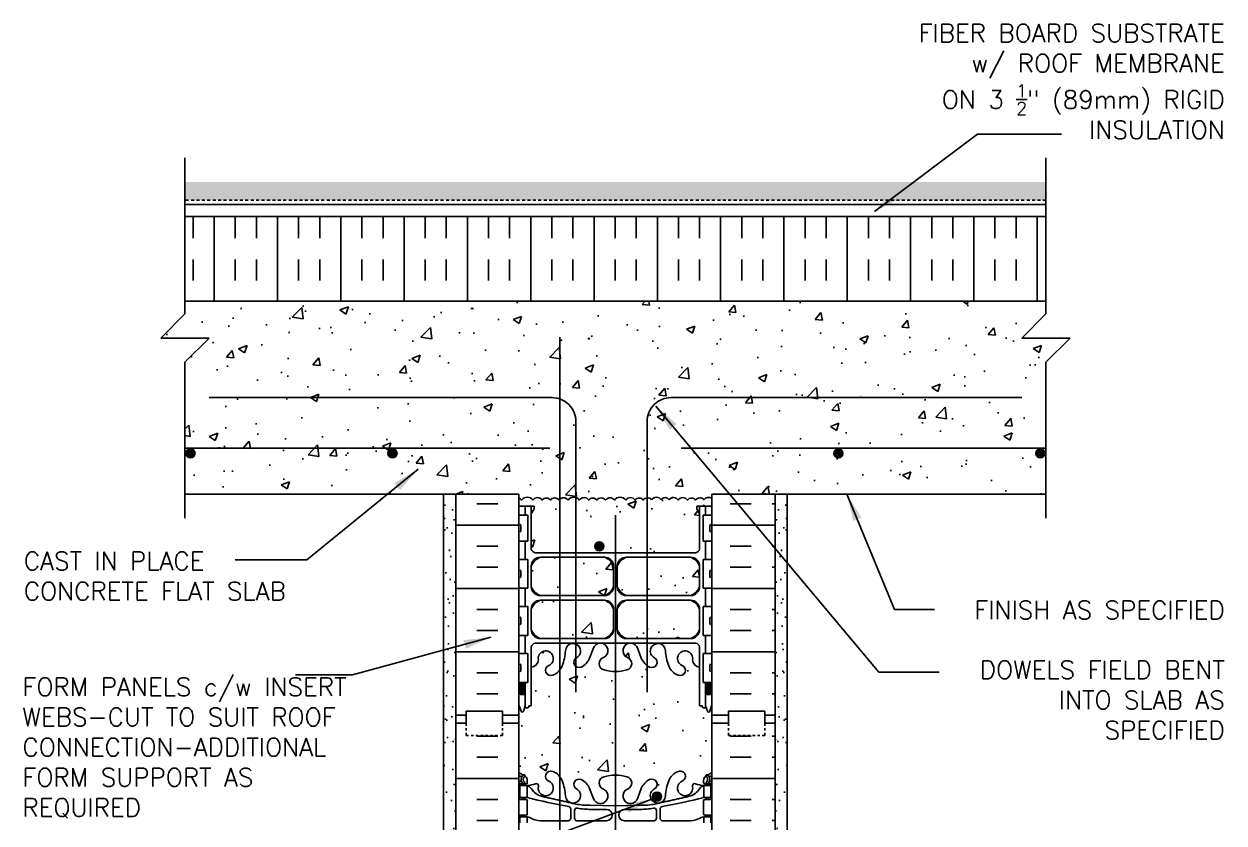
# Model space of a CAD drawing. Header units: inches. Extents: x 103.7 to 153.5, y 81.8 to 152.
# Drawn here: x 103.72 to 153.48, y 118.9 to 152.02 of the extents above; entities that cross this region are included whole.
import ezdxf

# ---------------------------------------------------------------- set-up
doc = ezdxf.new("R2010")
doc.units = ezdxf.units.IN
doc.header["$LTSCALE"] = 0.5
doc.header["$MEASUREMENT"] = 0
doc.linetypes.add('DASHED2', pattern=[0.375, 0.25, -0.125])
for name, color, linetype in [('HATCH', 12, 'Continuous'), ('line25', 2, 'Continuous'), ('LINE3', 3, 'Continuous'), ('LINE50', 5, 'Continuous'), ('LINE9', 9, 'Continuous'), ('TEXT', 4, 'Continuous'), ('Web_Edge', 9, 'Continuous')]:
    doc.layers.add(name, color=color, linetype=linetype)
doc.styles.add('DIM', font='romans.shx', dxfattribs={"width": 0.7})
doc.styles.add('ROMANS', font='romans.shx', dxfattribs={"height": 0.75})
doc.dimstyles.new('ext_12', dxfattribs={"dimscale": 12, "dimtxt": 0.09375, "dimasz": 0.09375, "dimexe": 0.09375, "dimexo": 0.0625, "dimgap": 0.0625, "dimtad": 1, "dimdec": 1, "dimzin": 3, "dimdsep": 46, "dimlunit": 4, "dimtxsty": 'DIM', "dimcen": 0.09, "dimdle": 0.09375, "dimclrt": 4, "dimadec": 0, "dimazin": 0, "dimtfac": 1, "dimtdec": 1, "dimtmove": 2, "dimatfit": 3, "dimfxl": 1, "dimfrac": 2, "dimtolj": 1, "dimtzin": 0, "dimarcsym": 0})

msp = doc.modelspace()

# ---------------------------------------------------------------- hatches: boundary and pattern name
at = {"layer": 'HATCH'}
h = msp.add_hatch(dxfattribs=at)
h.set_pattern_fill('GRAVEL', color=256, style=0)
h.set_pattern_definition([(228.0128, (38.07605, -8.25249), (-7.999998232, -9.000001342), [0.134536, -13.319088]), (184.9697, (37.986048, -8.35249), (12.000001052, 0.999991307), [0.230868, -22.855925]), (132.5104, (37.75605, -8.37249), (9.999990718, -11.000008674), [0.162788, -16.116032]), (267.2737, (37.366048, -8.62249), (0.999996018, 20.000000295), [0.210238, -20.813558]), (292.8337, (37.356048, -8.83249), (-5.000009905, 11.999996412), [0.206155, -20.409373]), (357.2737, (37.436048, -9.02249), (-20.000000295, 0.999996018), [0.210238, -20.813558]), (37.6942, (37.646048, -9.03249), (-13.0000073456, -9.999990405), [0.278029, -27.524849]), (72.2553, (37.866048, -8.86249), (7.000010763, 21.999996231), [0.262488, -25.986321]), (121.4296, (37.946048, -8.61249), (-8.000008234, 12.999995036), [0.21095, -20.884073]), (175.2364, (37.83605, -8.43249), (11.000000946, -0.999991533), [0.240832, -11.800763]), (222.3974, (37.596048, -8.41249), (-12.000007351, -10.999992082), [0.311448, -30.833375]), (138.8141, (38.35605, -8.63249), (-7.000002947, 5.999997313), [0.106301, -10.523844]), (171.4692, (38.27605, -8.56249), (12.999998285, -2.00000791), [0.202237, -20.021511]), (225, (38.07605, -8.5325), (-1e-16, -1.0000003), [0.141421, -1.272792]), (203.1986, (38.00605, -8.41249), (4.99999973, 2.000001325), [0.076158, -7.539615]), (291.8014, (37.93605, -8.4425), (-0.99999991, 3.00000027), [0.107703, -5.277462]), (30.9638, (37.97605, -8.5425), (2.99999802, 2.00000248), [0.174929, -5.656023]), (161.5651, (38.12605, -8.4525), (2.00000043, -0.9999984), [0.126491, -3.035787]), (16.3895, (37.35605, -8.44249), (10.000002198, 2.99999271), [0.1772, -17.542845]), (70.3462, (37.52605, -8.39249), (-3.999995247, -11.000002136), [0.148661, -14.717408]), (293.1986, (38.12605, -8.25249), (-2.000001325, 4.99999973), [0.152315, -7.463458]), (343.6105, (38.18605, -8.39249), (-10.000002198, 2.99999271), [0.1772, -17.542845]), (339.444, (37.35605, -9.06249), (-5.000001845, 1.999996), [0.17088, -8.373124]), (294.7751, (37.51605, -9.12249), (-4.99999219, 11.000003422), [0.143178, -14.174643]), (66.8014, (38.13605, -9.25249), (2.000001325, 4.99999973), [0.152315, -7.463458]), (17.354, (38.19605, -9.11249), (-13.00000202, -3.999994502), [0.167631, -16.595424]), (69.444, (37.64605, -9.25249), (-1.999996, -5.000001845), [0.08544, -8.458564]), (101.3099, (38.07605, -9.2525), (-0.99999763, 4.00000075), [0.05099, -5.048029]), (165.9638, (38.06605, -9.2025), (3.00000055, -0.99999806), [0.206155, -3.91695]), (186.009, (37.86605, -9.15249), (9.999999751, 0.999999317), [0.19105, -18.913923]), (303.6901, (37.97605, -8.6325), (-1.00000133, 1.99999956), [0.144222, -3.461329]), (353.1572, (38.056048, -8.75249), (16.9999993655, -2.000007998), [0.251794, -24.927563]), (60.9454, (38.30605, -8.78249), (-4.000000027, -7.000000385), [0.102956, -10.192674]), (90, (38.356, -8.6925), (-1, 1), [0.06, -0.94]), (120.2564, (37.84605, -9.12249), (3.999994887, -7.000002456), [0.138924, -13.75352]), (48.0128, (37.77605, -9.00249), (7.999998232, 9.000001342), [0.269072, -13.184552]), (0, (37.956, -8.8025), (1, 1), [0.26, -0.74]), (325.3048, (38.21605, -8.80249), (-9.99999426, 7.00000861), [0.158114, -15.653274]), (254.0546, (38.34605, -8.89249), (-0.99999989, -4.00000013), [0.145602, -7.134508]), (207.646, (38.306048, -9.03249), (-18.999995807, -10.000007713), [0.237065, -23.469474]), (175.4261, (38.096048, -9.14249), (-13.000000558, 0.999994801), [0.250799, -24.829074])])
h.paths.add_polyline_path([(146.098, 144.722), (146.098, 145.472), (110.396, 145.472), (110.396, 144.722)])
h = msp.add_hatch(dxfattribs=at)
h.set_pattern_fill('INSUL', color=256, scale=7, angle=90, style=0)
h.set_pattern_definition([(90, (35.4825, -14.3667), (-2.625, 2e-16), []), (90, (34.6075, -14.3667), (-2.625, 2e-16), [0.875, -0.875]), (90, (33.7325, -14.3667), (-2.625, 2e-16), [0.875, -0.875])])
h.paths.add_polyline_path([(146.098, 140.534), (146.098, 144.034), (110.396, 144.034), (110.396, 140.534)])
h = msp.add_hatch(dxfattribs=at)
h.set_pattern_fill('AR-CONC', color=256, scale=0.5)
h.paths.add_polyline_path([(132.247, 123.034), (132.247, 123.794), (132.162, 123.533, -0.6), (132.062, 123.533), (132.013, 123.683), (131.887, 123.683, -0.414214), (131.837, 123.733), (131.837, 123.763), (131.737, 123.763), (131.737, 125.365, -0.380392), (131.444, 125.66, 2.087231), (131.01, 125.435, -1), (130.847, 125.026, -0.21345), (130.455, 125.416, -0.068226), (130.319, 126.044, 1.753171), (129.868, 125.747, -0.940793), (129.664, 125.364, -0.173075), (129.318, 125.73), (129.176, 126.117, 1.612474), (128.744, 125.758, -0.734872), (128.721, 125.247, -0.068475), (128.247, 125.184, -0.068475), (127.773, 125.247, -0.734872), (127.75, 125.758, 1.612474), (127.318, 126.117), (127.176, 125.73, -0.173075), (126.83, 125.364, -0.940793), (126.626, 125.747, 1.753171), (126.175, 126.044, -0.068226), (126.04, 125.416, -0.21345), (125.647, 125.026, -1), (125.484, 125.435, 2.087231), (125.05, 125.66, -0.380397), (124.757, 125.365), (124.757, 123.763), (124.657, 123.763), (124.657, 123.733, -0.414214), (124.607, 123.683), (124.481, 123.683), (124.432, 123.533, -0.6), (124.332, 123.533), (124.247, 123.794), (124.247, 123.034), (124.247, 121, 0.088416), (124.393, 120.903), (124.483, 120.903), (124.483, 120.861, -0.249069), (124.593, 120.654), (124.593, 120.586, -0.414214), (124.531, 120.524), (124.483, 120.524), (124.483, 120.454), (124.588, 120.454, 0.085348), (124.918, 120.529, -0.669601), (125.05, 120.409, 2.087231), (125.484, 120.634, -1), (125.647, 121.042, -0.21345), (126.04, 120.653, -0.068226), (126.175, 120.025, 1.753171), (126.626, 120.322, -0.940793), (126.83, 120.705, -0.173075), (127.176, 120.339), (127.318, 119.952, 1.612474), (127.75, 120.311, -0.734872), (127.773, 120.822, -0.068475), (128.247, 120.884, -0.068475), (128.721, 120.822, -0.734872), (128.744, 120.311, 1.612474), (129.176, 119.952), (129.318, 120.339, -0.173075), (129.664, 120.705, -0.940793), (129.868, 120.322, 1.753171), (130.319, 120.025, -0.068226), (130.455, 120.653, -0.21345), (130.847, 121.042, -1), (131.01, 120.634, 2.087231), (131.444, 120.409, -0.669601), (131.577, 120.529, 0.085348), (131.906, 120.454), (132.011, 120.454), (132.011, 120.524), (131.964, 120.524, -0.414214), (131.901, 120.586), (131.901, 120.654, -0.249069), (132.011, 120.861), (132.011, 120.903), (132.101, 120.903, 0.088416), (132.247, 121)])
h.paths.add_polyline_path([(128.171, 127.761, 0.225652), (127.796, 128.136), (125.132, 128.136, 0.225652), (124.757, 127.761), (124.757, 126.92, 0.225652), (125.132, 126.545), (127.796, 126.545, 0.225652), (128.171, 126.92)])
h.paths.add_polyline_path([(128.171, 128.702), (128.171, 129.543, 0.225652), (127.796, 129.918), (125.132, 129.918, 0.225652), (124.757, 129.543), (124.757, 128.702, 0.225652), (125.132, 128.327), (127.796, 128.327, 0.225652)])
h.paths.add_polyline_path([(131.737, 129.543, 0.225652), (131.362, 129.918), (128.698, 129.918, 0.225652), (128.323, 129.543), (128.323, 128.702, 0.225652), (128.698, 128.327), (131.362, 128.327, 0.225652), (131.737, 128.702)])
h.paths.add_polyline_path([(131.737, 127.761, 0.225652), (131.362, 128.136), (128.698, 128.136, 0.225652), (128.323, 127.761), (128.323, 126.92, 0.225652), (128.698, 126.545), (131.362, 126.545, 0.225652), (131.737, 126.92)])
h.paths.add_polyline_path([(131.737, 131.722), (131.617, 131.922), (131.617, 132.034), (132.247, 132.034), (132.247, 132.363, 0.405724), (131.918, 132.3, 0.493322), (131.568, 132.284, 0.520567), (131.237, 132.284, 0.520567), (130.843, 132.284, 0.546814), (130.471, 132.3, 0.520567), (130.14, 132.3, 0.520567), (129.747, 132.3, 0.493322), (129.396, 132.284, 0.520567), (129.065, 132.284, 0.520567), (128.672, 132.284, 0.520567), (128.206, 132.284, 0.520567), (127.834, 132.284, 0.520567), (127.471, 132.284, 0.520567), (127.14, 132.284, 0.520567), (126.747, 132.284, 0.520567), (126.281, 132.284, 0.520567), (125.909, 132.284, 0.520567), (125.547, 132.284, 0.520567), (125.215, 132.284, 0.520567), (124.822, 132.284, 0.520567), (124.356, 132.284, 0.154863), (124.247, 132.368), (124.247, 132.034), (124.877, 132.034), (124.877, 131.922), (124.757, 131.722), (124.757, 130.253, 0.268156), (124.918, 130.105), (131.576, 130.105, 0.268138), (131.737, 130.253)])
h.paths.add_polyline_path([(146.098, 138.003), (147.098, 139.003), (145.098, 139.003), (146.098, 140.003), (146.098, 140.536), (110.396, 140.534), (110.396, 140.003), (109.396, 139.003), (111.396, 139.003), (110.396, 138.003), (110.396, 132.534), (124.247, 132.534), (124.247, 132.368, -0.154863), (124.356, 132.284, -0.520567), (124.822, 132.284, -0.520567), (125.215, 132.284, -0.520567), (125.547, 132.284, -0.520567), (125.909, 132.284, -0.520567), (126.281, 132.284, -0.520567), (126.747, 132.284, -0.520567), (127.14, 132.284, -0.520567), (127.471, 132.284, -0.520567), (127.834, 132.284, -0.520567), (128.206, 132.284, -0.520567), (128.672, 132.284, -0.520567), (129.065, 132.284, -0.520567), (129.396, 132.284, -0.493322), (129.747, 132.3, -0.520567), (130.14, 132.3, -0.520567), (130.471, 132.3, -0.546814), (130.843, 132.284, -0.520567), (131.237, 132.284, -0.520567), (131.568, 132.284, -0.493322), (131.918, 132.3, -0.405724), (132.247, 132.363), (132.247, 132.534), (146.098, 132.534)])
h = msp.add_hatch(dxfattribs=at)
h.set_pattern_fill('AR-SAND', color=256, scale=0.5, style=0)
h.set_pattern_definition([(142.5, (353.0134, 2.6143), (0.0314967, 0.9634119), [0, -0.76, 0, -0.85, 0, -0.8125]), (172.5, (353.0134, 2.6143), (-0.8848884, 1.411073), [0, -0.41, 0, -0.685, 0, -0.2625]), (212.5, (353.6284, 2.6143), (-1.557071, 0.0028295), [0, -0.25, 0, -0.9, 0, -1.175]), (222.5, (353.6284, 2.6143), (-1.503063, 0.438838), [0, -0.125, 0, -0.59, 0, -0.675])])
h.paths.add_polyline_path([(121.122, 116.947), (121.622, 116.947), (121.622, 105.034), (121.122, 105.034)])
h.paths.add_polyline_path([(121.122, 132.534), (121.622, 132.534), (121.622, 132.06), (121.122, 132.06)])
h.paths.add_polyline_path([(121.122, 117.034), (121.622, 117.034), (121.622, 132.034), (121.122, 132.034)])
h.paths.add_polyline_path([(121.622, 140.535), (121.122, 140.535), (121.122, 140.534), (121.622, 140.534)])
h = msp.add_hatch(dxfattribs=at)
h.set_pattern_fill('INSUL', color=256, scale=7, style=0)
h.paths.add_polyline_path([(124.247, 132.534), (121.622, 132.534), (121.622, 123.034), (122.06, 123.034), (122.06, 123.534), (123.56, 123.534), (123.56, 123.034), (124.247, 123.034)])
h.paths.add_polyline_path([(134.872, 132.534), (132.247, 132.534), (132.247, 123.034), (132.935, 123.034), (132.935, 123.534), (134.435, 123.534), (134.435, 123.034), (134.872, 123.034)])
h = msp.add_hatch(dxfattribs=at)
h.set_pattern_fill('AR-SAND', color=256, scale=0.5, style=0)
h.set_pattern_definition([(37.5, (-96.5193, 2.6143), (-0.0314967, 0.9634119), [0, -0.76, 0, -0.85, 0, -0.8125]), (7.5, (-96.5193, 2.6143), (0.8848884, 1.411073), [0, -0.41, 0, -0.685, 0, -0.2625]), (327.5, (-97.1343, 2.6143), (1.557071, 0.0028295), [0, -0.25, 0, -0.9, 0, -1.175]), (317.5, (-97.1343, 2.6143), (1.503063, 0.438838), [0, -0.125, 0, -0.59, 0, -0.675])])
h.paths.add_polyline_path([(135.372, 116.947), (134.872, 116.947), (134.872, 105.034), (135.372, 105.034)])
h.paths.add_polyline_path([(135.372, 132.534), (134.872, 132.534), (134.872, 132.06), (135.372, 132.06)])
h.paths.add_polyline_path([(135.372, 117.034), (134.872, 117.034), (134.872, 132.034), (135.372, 132.034)])
h = msp.add_hatch(dxfattribs=at)
h.set_pattern_fill('INSUL', color=256, scale=7, style=0)
h.paths.add_polyline_path([(134.872, 123.034), (134.435, 123.034), (134.435, 122.534), (132.935, 122.534), (132.935, 123.034), (132.247, 123.034), (132.247, 105.034), (132.935, 105.034), (132.935, 105.534), (134.435, 105.534), (134.435, 105.034), (134.872, 105.034)])
h.paths.add_polyline_path([(124.247, 123.034), (123.56, 123.034), (123.56, 122.534), (122.06, 122.534), (122.06, 123.034), (121.622, 123.034), (121.622, 105.034), (122.06, 105.034), (122.06, 105.534), (123.56, 105.534), (123.56, 105.034), (124.247, 105.034)])
at = {"layer": 'LINE3'}
for points in [[(110.813, 134.222, 1), (110.438, 134.222, 1)], [(119.188, 134.222, 1), (118.813, 134.222, 1)], [(137.681, 134.222, 1), (137.306, 134.222, 1)], [(146.056, 134.222, 1), (145.681, 134.222, 1)], [(127.762, 130.371, 1), (127.387, 130.371, 1)], [(130.153, 120, 1), (129.778, 120, 1)]]:
    msp.add_hatch(color=256, dxfattribs=at).paths.add_polyline_path(points)

# ---------------------------------------------------------------- linework, layer by layer
at = {"layer": 'HATCH'}
for p, q in [((125.443, 119.667), (125.443, 119.667)), ((128.329, 119.811), (128.329, 119.811))]:
    msp.add_line(p, q, dxfattribs=at)
for points in [[(124.822, 132.284, 0.520567), (124.356, 132.284, 0.154863), (124.247, 132.368, 0.154863)], [(126.747, 132.284, 0.520567), (126.281, 132.284, 0.520567), (125.909, 132.284, 0.520567), (125.547, 132.284, 0.520567), (125.215, 132.284, 0.520567), (124.822, 132.284, 0.212897), (124.822, 132.284, 0.212897)], [(128.672, 132.284, 0.520567), (128.206, 132.284, 0.520567), (127.834, 132.284, 0.520567), (127.471, 132.284, 0.520567), (127.14, 132.284, 0.520567), (126.747, 132.284, 0.212897), (126.747, 132.284, 0.212897)], [(129.747, 132.3, 0.493322), (129.396, 132.284, 0.520567), (129.065, 132.284, 0.520567), (128.672, 132.284, 0.212897), (128.672, 132.284)], [(130.843, 132.284, 0.546814), (130.471, 132.3, 0.520567), (130.14, 132.3, 0.520567), (129.747, 132.3, 0.212897), (129.747, 132.3)], [(131.918, 132.3, 0.493322), (131.568, 132.284, 0.520567), (131.237, 132.284, 0.520567), (130.843, 132.284, 0.212897), (130.843, 132.284)], [(132.247, 132.363, 0.405724), (131.918, 132.3), (131.918, 132.3)]]:
    msp.add_lwpolyline(points, format="xyb", dxfattribs=at)
at = {"layer": 'line25'}
for p, q in [((146.098, 140.536), (110.396, 140.534)), ((124.247, 132.534), (110.396, 132.534)), ((124.247, 123.034), (124.247, 132.534)), ((124.247, 123.034), (124.247, 132.534)), ((132.247, 132.534), (132.247, 123.034)), ((132.247, 132.534), (146.098, 132.534)), ((124.247, 131.659), (124.612, 131.659)), ((124.612, 130.579), (124.612, 131.659)), ((132.247, 131.659), (131.882, 131.659)), ((131.882, 130.579), (131.882, 131.659)), ((124.247, 130.579), (124.612, 130.579)), ((132.247, 130.579), (131.882, 130.579)), ((124.247, 129.829), (124.612, 129.829)), ((124.612, 129.829), (124.612, 128.629)), ((132.247, 129.829), (131.882, 129.829)), ((131.882, 129.829), (131.882, 128.629)), ((124.247, 128.629), (124.612, 128.629)), ((132.247, 128.629), (131.882, 128.629)), ((124.247, 127.879), (124.612, 127.879)), ((124.612, 127.879), (124.612, 126.679)), ((132.247, 127.879), (131.882, 127.879)), ((131.882, 127.879), (131.882, 126.679)), ((124.247, 126.679), (124.612, 126.679)), ((132.247, 126.679), (131.882, 126.679)), ((124.247, 125.929), (124.612, 125.929)), ((124.612, 125.929), (124.612, 124.729)), ((132.247, 125.929), (131.882, 125.929)), ((131.882, 125.929), (131.882, 124.729)), ((124.247, 124.729), (124.612, 124.729)), ((132.247, 124.729), (131.882, 124.729)), ((124.247, 123.034), (124.247, 105.034)), ((132.247, 105.034), (132.247, 123.034))]:
    msp.add_line(p, q, dxfattribs=at)
msp.add_lwpolyline([(146.098, 144.034), (110.396, 144.034)], dxfattribs=at)
at = {"layer": 'LINE3'}
for p, q in [((125.945, 111.892), (125.945, 139.034)), ((110.396, 134.44), (125.521, 134.44)), ((146.098, 134.44), (130.973, 134.44)), ((128.247, 106.034), (128.247, 131.664))]:
    msp.add_line(p, q, dxfattribs=at)
at = {"layer": 'LINE3', "linetype": 'Continuous'}
for points in [[(126.61, 124.327), (126.61, 135.534, 0.414214), (125.61, 136.534), (111.396, 136.534)], [(129.556, 124.327), (129.556, 135.534, -0.414214), (130.556, 136.534), (145.098, 136.534)]]:
    msp.add_lwpolyline(points, format="xyb", dxfattribs=at)
at = {"layer": 'LINE3'}
for centre in [(110.626, 134.222), (119.001, 134.222), (137.493, 134.222), (145.868, 134.222), (127.574, 130.371), (129.966, 120)]:
    msp.add_circle(centre, 0.188, dxfattribs=at)
at = {"layer": 'LINE50', "color": 9, "linetype": 'DASHED2'}
msp.add_line((146.098, 144.722), (110.396, 144.722), dxfattribs=at)
at = {"layer": 'LINE50'}
for p, q in [((121.622, 132.534), (121.622, 123.034)), ((134.872, 132.534), (134.872, 123.034)), ((121.622, 105.034), (121.622, 123.034)), ((132.247, 123.034), (132.935, 123.034)), ((134.872, 105.034), (134.872, 123.034))]:
    msp.add_line(p, q, dxfattribs=at)
for points in [[(121.622, 123.034), (122.06, 123.034), (122.06, 123.534), (123.56, 123.534), (123.56, 123.034), (124.247, 123.034)], [(134.872, 123.034), (134.435, 123.034), (134.435, 123.534), (132.935, 123.534), (132.935, 123.034), (132.247, 123.034)]]:
    msp.add_lwpolyline(points, dxfattribs=at)
at = {"layer": 'LINE9'}
for p, q in [((110.396, 140.003), (110.396, 146.472)), ((146.098, 140.003), (146.098, 146.472)), ((109.396, 139.003), (110.396, 140.003)), ((145.098, 139.003), (146.098, 140.003)), ((109.396, 139.003), (111.396, 139.003)), ((111.396, 139.003), (110.396, 138.003)), ((145.098, 139.003), (147.098, 139.003)), ((147.098, 139.003), (146.098, 138.003)), ((110.396, 131.534), (110.396, 138.003)), ((146.098, 131.534), (146.098, 138.003)), ((121.122, 132.534), (121.122, 105.034)), ((135.372, 132.534), (135.372, 105.034)), ((124.247, 131.009), (124.247, 131.229)), ((124.247, 131.174), (124.247, 131.174)), ((124.247, 131.064), (124.247, 131.064)), ((124.287, 131.269), (124.287, 131.269)), ((124.287, 130.969), (124.287, 130.969)), ((124.327, 131.009), (124.327, 131.229)), ((132.167, 131.009), (132.167, 131.229)), ((132.207, 131.269), (132.207, 131.269)), ((132.207, 130.969), (132.207, 130.969)), ((132.247, 131.009), (132.247, 131.229)), ((132.247, 131.174), (132.247, 131.174)), ((132.247, 131.064), (132.247, 131.064)), ((124.287, 129.379), (124.287, 129.379)), ((132.207, 129.379), (132.207, 129.379)), ((124.247, 129.339), (124.247, 129.119)), ((124.247, 129.284), (124.247, 129.284)), ((124.247, 129.174), (124.247, 129.174)), ((124.287, 129.079), (124.287, 129.079)), ((124.327, 129.339), (124.327, 129.119)), ((132.167, 129.339), (132.167, 129.119)), ((132.207, 129.079), (132.207, 129.079)), ((132.247, 129.339), (132.247, 129.119)), ((132.247, 129.284), (132.247, 129.284)), ((132.247, 129.174), (132.247, 129.174)), ((124.247, 127.389), (124.247, 127.169)), ((124.327, 127.389), (124.327, 127.169)), ((132.167, 127.389), (132.167, 127.169)), ((132.247, 127.389), (132.247, 127.169)), ((124.247, 127.334), (124.247, 127.334)), ((124.247, 127.224), (124.247, 127.224)), ((124.287, 127.129), (124.287, 127.129)), ((132.207, 127.129), (132.207, 127.129)), ((132.247, 127.334), (132.247, 127.334)), ((132.247, 127.224), (132.247, 127.224)), ((124.247, 125.439), (124.247, 125.219)), ((124.287, 125.479), (124.287, 125.479)), ((124.327, 125.439), (124.327, 125.219)), ((132.167, 125.439), (132.167, 125.219)), ((132.207, 125.479), (132.207, 125.479)), ((132.247, 125.439), (132.247, 125.219)), ((124.247, 125.384), (124.247, 125.384)), ((124.247, 125.274), (124.247, 125.274)), ((124.287, 125.179), (124.287, 125.179)), ((132.207, 125.179), (132.207, 125.179)), ((132.247, 125.384), (132.247, 125.384)), ((132.247, 125.274), (132.247, 125.274))]:
    msp.add_line(p, q, dxfattribs=at)
msp.add_lwpolyline([(146.098, 144.534), (110.396, 144.534)], dxfattribs=at)
at = {"layer": 'LINE9', "linetype": 'DASHED2', "ltscale": 0.15}
for points in [[(122.06, 123.034), (122.06, 123.034), (122.06, 122.534), (123.56, 122.534), (123.56, 123.034), (123.56, 123.034)], [(134.435, 123.034), (134.435, 123.034), (134.435, 122.534), (132.935, 122.534), (132.935, 123.034), (132.935, 123.034)]]:
    msp.add_lwpolyline(points, dxfattribs=at)
at = {"layer": 'LINE9'}
for centre, start, end in [((124.287, 131.229), 90, 180), ((124.287, 131.009), 180, 270), ((124.287, 131.229), 360, 90), ((124.287, 131.009), 270, 0), ((132.207, 131.229), 90, 180), ((132.207, 131.009), 180, 270), ((132.207, 131.229), 0, 90), ((132.207, 131.009), 270, 0), ((124.287, 129.339), 90, 180), ((124.287, 129.339), 0, 90), ((132.207, 129.339), 90, 180), ((132.207, 129.339), 360, 90), ((124.287, 129.119), 180, 270), ((124.287, 129.119), 270, 0), ((132.207, 129.119), 180, 270), ((132.207, 129.119), 270, 0), ((124.287, 127.389), 90, 180), ((124.287, 127.389), 0, 90), ((132.207, 127.389), 90, 180), ((132.207, 127.389), 360, 90), ((124.287, 127.169), 180, 270), ((124.287, 127.169), 270, 0), ((132.207, 127.169), 180, 270), ((132.207, 127.169), 270, 0), ((124.287, 125.439), 90, 180), ((124.287, 125.439), 0, 90), ((132.207, 125.439), 90, 180), ((132.207, 125.439), 360, 90), ((124.287, 125.219), 180, 270), ((124.287, 125.219), 270, 0), ((132.207, 125.219), 180, 270), ((132.207, 125.219), 270, 0)]:
    msp.add_arc(centre, 0.04, start, end, dxfattribs=at)
at = {"layer": 'Web_Edge'}
for p, q in [((124.877, 132.034), (124.247, 132.034)), ((124.757, 132.034), (124.757, 130.253)), ((124.877, 131.922), (124.757, 131.722)), ((124.877, 131.922), (124.757, 131.722)), ((124.877, 132.034), (124.877, 131.922)), ((124.877, 132.034), (124.877, 131.922)), ((131.617, 132.034), (132.247, 132.034)), ((131.617, 132.034), (131.617, 131.922)), ((131.617, 132.034), (131.617, 131.922)), ((131.617, 131.922), (131.737, 131.722)), ((131.617, 131.922), (131.737, 131.722)), ((131.737, 132.034), (131.737, 130.253)), ((131.576, 130.105), (124.918, 130.105)), ((127.796, 129.918), (125.132, 129.918)), ((131.362, 129.918), (128.698, 129.918)), ((124.757, 129.543), (124.757, 128.702)), ((128.171, 129.543), (128.171, 128.702)), ((128.323, 129.543), (128.323, 128.703)), ((131.737, 129.543), (131.737, 128.702)), ((125.132, 128.327), (127.796, 128.327)), ((125.132, 128.136), (127.796, 128.136)), ((131.362, 128.327), (128.698, 128.327)), ((131.362, 128.136), (128.698, 128.136)), ((124.757, 126.92), (124.757, 127.761)), ((128.171, 126.92), (128.171, 127.761)), ((128.323, 126.92), (128.323, 127.76)), ((131.737, 126.92), (131.737, 127.761)), ((127.796, 126.545), (125.132, 126.545)), ((131.362, 126.545), (128.698, 126.545)), ((124.757, 126.21), (124.757, 123.763)), ((131.576, 126.358), (124.918, 126.358)), ((127.318, 126.117), (127.176, 125.73)), ((129.176, 126.117), (129.318, 125.73)), ((131.737, 126.21), (131.737, 123.763)), ((124.507, 123.763), (124.507, 124.729)), ((131.987, 123.763), (131.987, 124.729)), ((124.247, 123.794), (124.332, 123.533)), ((124.507, 123.763), (124.432, 123.533)), ((124.481, 123.683), (124.607, 123.683)), ((124.657, 123.763), (124.757, 123.763)), ((124.657, 123.763), (124.657, 123.733)), ((124.657, 123.733), (124.657, 123.733)), ((131.837, 123.763), (131.737, 123.763)), ((131.837, 123.763), (131.837, 123.733)), ((131.837, 123.733), (131.837, 123.733)), ((132.013, 123.683), (131.887, 123.683)), ((131.987, 123.763), (132.062, 123.533)), ((132.247, 123.794), (132.162, 123.533)), ((124.247, 120.624), (124.325, 120.624)), ((124.247, 120.524), (124.531, 120.524)), ((124.393, 120.903), (124.483, 120.903)), ((124.393, 120.524), (124.393, 120.454)), ((124.483, 120.903), (124.483, 120.861)), ((124.483, 120.524), (124.483, 120.454)), ((124.593, 120.654), (124.593, 120.586)), ((131.901, 120.654), (131.901, 120.586)), ((132.247, 120.524), (131.964, 120.524)), ((132.101, 120.903), (132.011, 120.903)), ((132.011, 120.903), (132.011, 120.861)), ((132.011, 120.524), (132.011, 120.454)), ((132.101, 120.524), (132.101, 120.454)), ((132.247, 120.624), (132.169, 120.624)), ((124.393, 119.954), (124.393, 119.884)), ((124.483, 119.954), (124.483, 119.884)), ((127.318, 119.952), (127.176, 120.339)), ((129.176, 119.952), (129.318, 120.339)), ((132.011, 119.954), (132.011, 119.884)), ((132.101, 119.954), (132.101, 119.884)), ((124.247, 119.884), (124.531, 119.884)), ((124.593, 119.821), (124.593, 119.286)), ((126.395, 119.484), (126.395, 119.099)), ((126.548, 119.422), (126.548, 119.099)), ((127.18, 119.636), (128.247, 119.62)), ((127.228, 119.468), (127.875, 119.468)), ((129.314, 119.636), (128.247, 119.62)), ((129.266, 119.468), (128.619, 119.468)), ((129.946, 119.422), (129.946, 119.099)), ((130.099, 119.484), (130.099, 119.099)), ((131.901, 119.821), (131.901, 119.286)), ((132.247, 119.884), (131.964, 119.884)), ((124.247, 119.224), (124.531, 119.224)), ((124.393, 119.224), (124.393, 119.154)), ((124.483, 119.224), (124.483, 119.154)), ((125.141, 118.998), (126.295, 118.999)), ((126.648, 118.999), (127.875, 118.999)), ((129.846, 118.999), (128.619, 118.999)), ((131.353, 118.998), (130.199, 118.999)), ((132.247, 119.224), (131.964, 119.224)), ((132.011, 119.224), (132.011, 119.154)), ((132.101, 119.224), (132.101, 119.154))]:
    msp.add_line(p, q, dxfattribs=at)
for points in [[(124.507, 132.034), (124.507, 131.659)], [(131.987, 132.034), (131.987, 131.659)], [(124.507, 130.579), (124.507, 129.829)], [(131.987, 130.579), (131.987, 129.829)], [(124.507, 128.629), (124.507, 127.879)], [(131.987, 128.629), (131.987, 127.879)], [(124.507, 126.679), (124.507, 125.929)], [(131.987, 126.679), (131.987, 125.929)], [(124.507, 124.729), (124.507, 123.913)], [(131.987, 124.729), (131.987, 123.913)], [(124.588, 118.904), (124.588, 119.154), (124.288, 119.154), (124.288, 118.904)], [(131.906, 118.904), (131.906, 119.154), (132.206, 119.154), (132.206, 118.904)]]:
    msp.add_lwpolyline(points, dxfattribs=at)
for points in [[(124.457, 124.673), (124.307, 124.673), (124.307, 124.233), (124.457, 124.233)], [(124.417, 124.613), (124.347, 124.613), (124.347, 124.233), (124.417, 124.233)], [(132.037, 124.673), (132.187, 124.673), (132.187, 124.233), (132.037, 124.233)], [(132.077, 124.613), (132.147, 124.613), (132.147, 124.233), (132.077, 124.233)], [(124.288, 119.954), (124.588, 119.954), (124.588, 120.454), (124.288, 120.454)], [(132.206, 119.954), (131.906, 119.954), (131.906, 120.454), (132.206, 120.454)]]:
    msp.add_lwpolyline(points, close=True, dxfattribs=at)
for centre, radius, start, end in [((124.966, 130.319), 0.219, 197.388, 257.4322), ((125.339, 129.336), 0.617, 109.5682, 160.4318), ((125.132, 129.543), 0.375, 90, 180), ((127.589, 129.336), 0.617, 19.5682, 70.4318), ((127.796, 129.543), 0.375, 360, 90), ((128.905, 129.336), 0.617, 109.5682, 160.4318), ((128.698, 129.543), 0.375, 90, 180), ((131.155, 129.336), 0.617, 19.5682, 70.4318), ((131.362, 129.543), 0.375, 360, 90), ((131.528, 130.319), 0.219, 282.5678, 342.6083), ((125.339, 128.909), 0.617, 199.5682, 250.4318), ((125.132, 128.702), 0.375, 180, 270), ((127.589, 128.909), 0.617, 289.5682, 340.4318), ((127.796, 128.702), 0.375, 270, 0), ((128.905, 128.909), 0.617, 199.5682, 250.4318), ((128.698, 128.702), 0.375, 180, 270), ((131.155, 128.909), 0.617, 289.5682, 340.4318), ((131.362, 128.702), 0.375, 270, 0), ((125.339, 127.554), 0.617, 109.5682, 160.4318), ((125.132, 127.761), 0.375, 90, 180), ((127.589, 127.554), 0.617, 19.5682, 70.4318), ((127.796, 127.761), 0.375, 360, 90), ((128.905, 127.554), 0.617, 109.5682, 160.4318), ((128.698, 127.761), 0.375, 90, 180), ((131.155, 127.554), 0.617, 19.5682, 70.4318), ((131.362, 127.761), 0.375, 360, 90), ((125.339, 127.127), 0.617, 199.5682, 250.4318), ((125.132, 126.92), 0.375, 180, 270), ((127.589, 127.127), 0.617, 289.5682, 340.4318), ((127.796, 126.92), 0.375, 270, 0), ((128.905, 127.127), 0.617, 199.5682, 250.4318), ((128.698, 126.92), 0.375, 180, 270), ((131.155, 127.127), 0.617, 289.5682, 340.4318), ((131.362, 126.92), 0.375, 270, 0), ((124.966, 126.144), 0.219, 102.5678, 162.6118), ((125.357, 125.722), 0.314, 293.8084, 191.4114), ((123.817, 126.225), 2.365, 339.9985, 355.6105), ((126.488, 126.029), 0.314, 296.0652, 177.2643), ((127.623, 126.044), 0.314, 293.8084, 166.5854), ((128.871, 126.044), 0.314, 13.4146, 246.1916), ((130.006, 126.029), 0.314, 2.7357, 243.9348), ((132.677, 126.225), 2.365, 184.3895, 200.0015), ((131.137, 125.722), 0.314, 348.5886, 246.1916), ((131.528, 126.144), 0.219, 17.3917, 77.4322), ((124.738, 125.677), 0.313, 273.5544, 356.8611), ((125.566, 125.231), 0.22, 111.8037, 291.8037), ((125.408, 125.66), 0.677, 290.6803, 338.8761), ((126.74, 125.561), 0.217, 121.463, 294.4736), ((126.489, 126.032), 0.75, 297.0295, 336.3062), ((127.841, 125.506), 0.268, 109.9662, 255.2108), ((128.653, 125.506), 0.268, 284.7892, 70.0338), ((130.005, 126.032), 0.75, 203.6938, 242.9705), ((129.754, 125.561), 0.217, 245.5264, 58.537), ((131.086, 125.66), 0.677, 201.1239, 249.3197), ((130.928, 125.231), 0.22, 248.1963, 68.1963), ((131.756, 125.677), 0.313, 183.1389, 266.4446), ((128.235, 126.938), 1.754, 254.7082, 270.3771), ((128.259, 126.938), 1.754, 269.6229, 285.2918), ((124.382, 123.56), 0.0567, 208.0725, 331.9275), ((124.607, 123.733), 0.05, 270, 0), ((131.887, 123.733), 0.05, 180, 270), ((132.112, 123.56), 0.0567, 208.0725, 331.9275), ((124.593, 121.361), 0.5, 226.2109, 250.5288), ((125.566, 120.838), 0.22, 68.1963, 248.1963), ((125.408, 120.409), 0.677, 21.1239, 69.3197), ((131.086, 120.409), 0.677, 110.6803, 158.8761), ((130.928, 120.838), 0.22, 291.8037, 111.8037), ((131.901, 121.361), 0.5, 289.4712, 313.7891), ((124.593, 121.361), 0.6, 234.7832, 245.0748), ((124.325, 120.643), 0.0196, 269.4032, 15.4901), ((124.587, 120.708), 0.25, 140.1145, 222.4609), ((124.331, 120.798), 0.021, 343.464, 63.9957), ((124.429, 120.839), 0.045, 321.448, 139.1879), ((124.436, 120.57), 0.045, 222.4609, 42.4609), ((124.343, 120.654), 0.25, 0, 70.5288), ((124.587, 120.708), 0.16, 140.0001, 222.4609), ((124.531, 120.586), 0.0625, 270, 0), ((124.533, 121.45), 0.997, 273.1538, 293.1467), ((124.466, 120.111), 0.364, 34.9775, 70.3387), ((124.959, 120.442), 0.0968, 340.1551, 110.4331), ((125.357, 120.347), 0.314, 168.5886, 66.1916), ((123.817, 119.844), 2.365, 4.3895, 20.0015), ((126.74, 120.507), 0.217, 65.5264, 238.537), ((126.489, 120.037), 0.75, 23.6938, 62.9705), ((127.841, 120.563), 0.268, 104.7892, 250.0338), ((128.235, 119.13), 1.754, 89.6229, 105.2918), ((128.259, 119.13), 1.754, 74.7082, 90.3771), ((128.653, 120.563), 0.268, 289.9662, 75.2108), ((130.005, 120.037), 0.75, 117.0295, 156.3062), ((129.754, 120.507), 0.217, 301.463, 114.4736), ((132.677, 119.844), 2.365, 159.9985, 175.6105), ((131.137, 120.347), 0.314, 113.8084, 11.4114), ((131.535, 120.442), 0.0968, 69.5669, 199.8449), ((131.961, 121.45), 0.997, 246.8533, 266.8462), ((132.028, 120.111), 0.364, 109.6613, 145.0225), ((132.151, 120.654), 0.25, 109.4712, 180), ((131.964, 120.586), 0.0625, 180, 270), ((132.059, 120.57), 0.045, 137.5391, 317.5391), ((132.065, 120.839), 0.045, 40.8121, 218.552), ((131.907, 120.708), 0.16, 317.5391, 39.9999), ((131.907, 120.708), 0.25, 317.5391, 39.8855), ((132.163, 120.798), 0.021, 116.0043, 196.536), ((132.169, 120.643), 0.0196, 164.5099, 270.5968), ((131.901, 121.361), 0.6, 294.9252, 305.2168), ((131.397, 147.374), 28.253, 256.0552, 259.6343), ((125.389, 120.723), 0.743, 212.7919, 253.8107), ((126.488, 120.04), 0.314, 182.7357, 63.9348), ((127.623, 120.025), 0.314, 193.4146, 66.1916), ((128.871, 120.025), 0.314, 113.8084, 346.5854), ((130.006, 120.04), 0.314, 116.0652, 357.2643), ((125.097, 147.374), 28.253, 280.3657, 283.9448), ((131.105, 120.723), 0.743, 286.1893, 327.2081), ((124.531, 119.821), 0.0625, 0, 90), ((126.295, 119.484), 0.1, 360, 79.6343), ((126.648, 119.422), 0.1, 79.2546, 180), ((127.175, 122.62), 2.984, 259.2546, 270.0995), ((127.223, 122.452), 2.984, 259.2546, 270.0995), ((127.875, 119.234), 0.234, 270, 90), ((128.619, 119.234), 0.234, 90, 270), ((129.272, 122.452), 2.984, 269.9005, 280.7454), ((129.319, 122.62), 2.984, 269.9005, 280.7454), ((129.846, 119.422), 0.1, 0, 100.7454), ((130.199, 119.484), 0.1, 100.3657, 180), ((131.964, 119.821), 0.0625, 90, 180), ((124.531, 119.286), 0.0625, 270, 0), ((124.584, 118.935), 0.219, 60.4937, 88.92), ((125.226, 120.155), 1.16, 242.5844, 265.8032), ((126.295, 119.099), 0.1, 270.0388, 360), ((126.648, 119.099), 0.1, 180, 270), ((129.846, 119.099), 0.1, 270, 0), ((130.199, 119.099), 0.1, 180, 269.9612), ((131.268, 120.155), 1.16, 274.1968, 297.4156), ((131.91, 118.935), 0.219, 91.08, 119.5063), ((131.964, 119.286), 0.0625, 180, 270)]:
    msp.add_arc(centre, radius, start, end, dxfattribs=at)
for points in [[(125.181, 120.009), (126.619, 119.688)], [(131.313, 120.009), (129.875, 119.688)]]:
    msp.add_open_spline(points, degree=1, dxfattribs=at)

# ---------------------------------------------------------------- texts
at = {"layer": 'TEXT', "char_height": 0.75, "style": 'ROMANS'}
for s, insert, width, attachment_point in [('\\A1;FIBER BOARD SUBSTRATE\\Pw/ ROOF MEMBRANE \\PON 3 {\\H0.7x;\\S1/2;}" (89mm) RIGID \\PINSULATION', (153.512, 152.016), 26.1134, 3), ('CAST IN PLACE CONCRETE FLAT SLAB', (103.716, 129.137), 13.98756, 4), ('FINISH AS SPECIFIED', (153.512, 128.104), 15.67841, 3), ('DOWELS FIELD BENT INTO SLAB AS SPECIFIED', (153.512, 125.627), 12.63099, 3), ('FORM PANELS c/w INSERT WEBS-CUT TO SUIT ROOF CONNECTION-ADDITIONAL\\PFORM SUPPORT AS \\PREQUIRED', (103.658, 122.01), 14.56613, 4)]:
    msp.add_mtext(s, dxfattribs=dict(at, insert=insert, width=width, attachment_point=attachment_point))

# ---------------------------------------------------------------- leaders
at = {"layer": 'TEXT'}
for points, override in [([(138.986, 144.242), (143.256, 147.454), (146.737, 147.454)], {"dimgap": 0.0625, "dimtad": 0}), ([(129.92, 136.182), (139.165, 125.154), (141.674, 125.154)], {"dimgap": 0.0625, "dimtad": 0}), ([(120.07, 133.562), (115.45, 129.808), (112.48, 129.808)], {"dimtad": 0}), ([(137.846, 132.534), (139.813, 127.75), (141.482, 127.75)], {"dimgap": 0.0625, "dimtad": 0}), ([(123.082, 126.599), (117.34, 125.038), (114.979, 125.038)], {"dimtad": 0}), ([(129.801, 119.91), (117.84, 115.456), (110.386, 115.456)], {"dimgap": 0.0625, "dimtad": 0})]:
    msp.add_leader(points, dimstyle='ext_12', override=override, dxfattribs=at)

doc.saveas('drawing.dxf')
